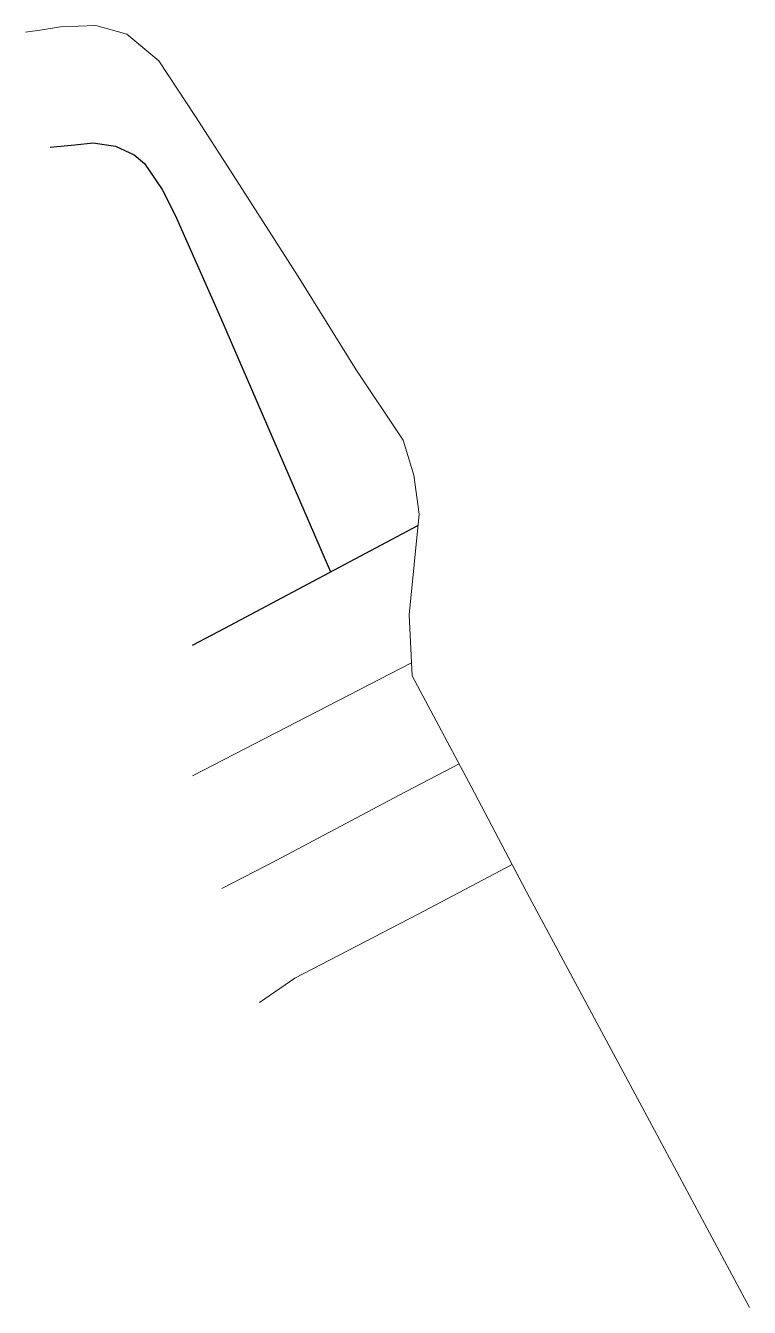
# Model space of a CAD drawing. Header units: millimetres. Extents: x 336366 to 338041, y 7371358 to 7374587.
# Drawn here: x 337667 to 338041, y 7373925 to 7374587 of the extents above.
import ezdxf

# ---------------------------------------------------------------- set-up
doc = ezdxf.new("R2010")
doc.units = ezdxf.units.MM
for name, color, linetype, lineweight in [('MCT - RUA PARAGUAÇU', 7, 'Continuous', 0), ('RUA EDGARD DE SOUZA - 12_12_20 - PASTA ETAPA 01 - DJI_0059', 7, 'Continuous', 13), ('RUA JOSEFINA FELTRIN - 12_12_20 - PASTA ETAPA 01 - DJI_0058', 7, 'Continuous', 13), ('RUA JOÃO BRUNI - 12_12_20 - PASTA ETAPA 01 - DJI_0057', 7, 'Continuous', 0)]:
    doc.layers.add(name, color=color, linetype=linetype, lineweight=lineweight)
doc.layers.add('MCT - RUA PASQUALE SCARANO', color=7, linetype='Continuous')
doc.layers.add('RUA BENEDITO SERAFIM BUENO - 12_12_20 - PASTA ETAPA 01 - DJI_0055', color=7, linetype='Continuous')

msp = doc.modelspace()

# ---------------------------------------------------------------- linework, layer by layer
at = {"layer": 'MCT - RUA PARAGUAÇU', "color": 6, "linetype": 'Continuous'}
msp.add_lwpolyline([(337666.97, 7374583.59), (337675.52, 7374584.78), (337684.94, 7374586.49), (337703.31, 7374587.03), (337719.25, 7374582.66), (337735.84, 7374568.81), (337754.69, 7374540.06), (337775.96, 7374507.27), (337807.76, 7374457.48), (337837.79, 7374409.31), (337862.02, 7374372.93), (337867.47, 7374354.83), (337870.24, 7374334.8), (337865.13, 7374282.77), (337866.69, 7374251.27), (337897.2, 7374194.1), (337927.28, 7374136.82), (337989.27, 7374021.47), (338040.88, 7373925.12)], dxfattribs=at)
at = {"layer": 'MCT - RUA PASQUALE SCARANO', "color": 6, "linetype": 'Continuous'}
msp.add_lwpolyline([(337753.23, 7374267.1), (337769.86, 7374275.8), (337869.67, 7374328.96)], dxfattribs=at)
at = {"layer": 'RUA BENEDITO SERAFIM BUENO - 12_12_20 - PASTA ETAPA 01 - DJI_0055', "color": 6, "linetype": 'Continuous'}
msp.add_lwpolyline([(337679.63, 7374524.19), (337692.31, 7374525.48), (337701.87, 7374526.46), (337713.43, 7374524.81), (337723.01, 7374520.29), (337728.44, 7374515.84), (337737.55, 7374502.42), (337744.31, 7374489.12), (337767.57, 7374436.27), (337824.46, 7374304.89)], dxfattribs=at)
at = {"layer": 'RUA EDGARD DE SOUZA - 12_12_20 - PASTA ETAPA 01 - DJI_0059', "color": 6, "linetype": 'Continuous'}
msp.add_lwpolyline([(337787.74, 7374082.51), (337806.1, 7374095.13), (337869.42, 7374127.93), (337918.33, 7374153.87)], dxfattribs=at)
at = {"layer": 'RUA JOSEFINA FELTRIN - 12_12_20 - PASTA ETAPA 01 - DJI_0058', "color": 6, "linetype": 'Continuous'}
msp.add_lwpolyline([(337768.27, 7374141.41), (337796.32, 7374155.97), (337860.02, 7374189.59), (337890.91, 7374205.89)], dxfattribs=at)
at = {"layer": 'RUA JOÃO BRUNI - 12_12_20 - PASTA ETAPA 01 - DJI_0057', "color": 6, "linetype": 'Continuous'}
msp.add_line((337753.22, 7374199.58), (337866.36, 7374257.99), dxfattribs=at)

doc.saveas('drawing.dxf')
